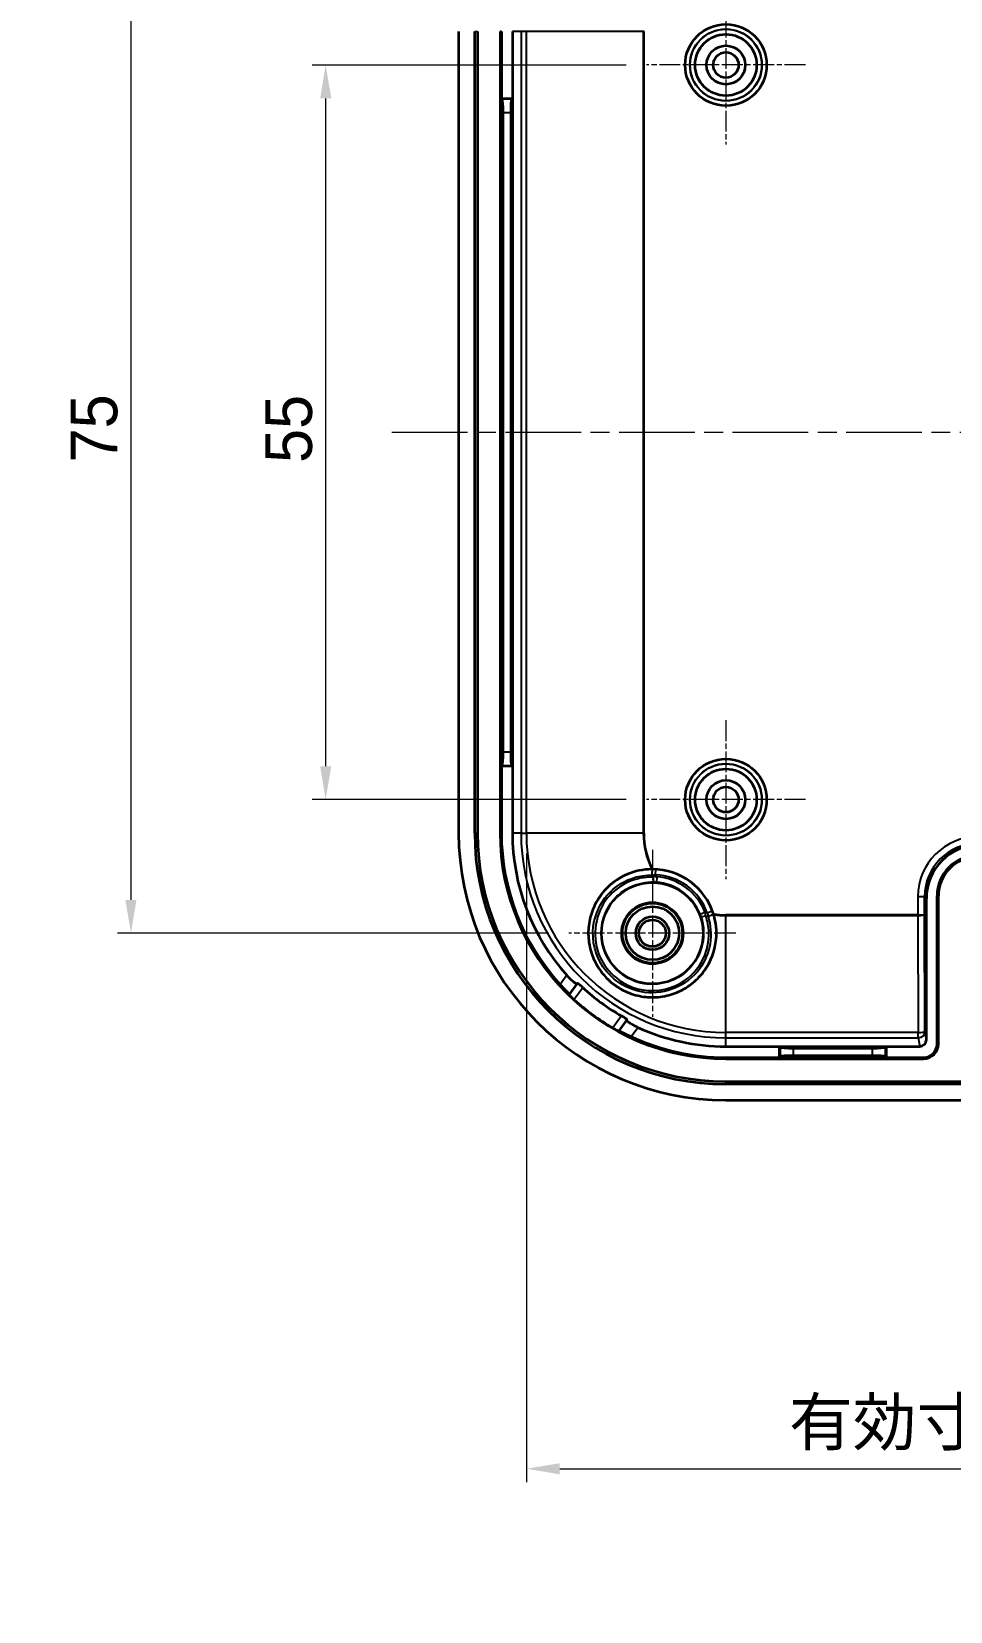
# Model space of a CAD drawing. Header units: millimetres. Extents: x -225 to 2542, y -269 to 293.
# Drawn here: x 1454.6 to 1523.4, y -10.8 to 107.4 of the extents above; entities that cross this region are included whole.
import ezdxf

# ---------------------------------------------------------------- set-up
doc = ezdxf.new("R2010")
doc.units = ezdxf.units.MM
doc.linetypes.add('CHAIN', pattern=[0.3543, 0.2362, -0.0295, 0.0591, -0.0295])
doc.layers.get('Defpoints').update_dxf_attribs({"lineweight": 25})
for name, color, linetype, lineweight in [('Center Mark (ISO)', 131, 'Continuous', 18), ('Centerline (ISO)', 131, 'Continuous', 18), ('Dimension (ISO)', 7, 'Continuous', 18), ('Visible (ISO)', 7, 'Continuous', 35), ('Visible Narrow (ISO)', 7, 'Continuous', 25)]:
    doc.layers.add(name, color=color, linetype=linetype, lineweight=lineweight)
doc.styles.add('Note Text (TK)', font='MS PGothic.ttf')
doc.dimstyles.new('Default - Method 1b (TK)', dxfattribs={"dimtxt": 2.5, "dimasz": 2.5, "dimexe": 1, "dimexo": 1.5, "dimgap": 1, "dimtad": 1, "dimtoh": 1, "dimrnd": 1e-08, "dimdsep": 46, "dimtxsty": 'Note Text (TK)', "dimcen": 0.09, "dimdle": 5, "dimclrd": 100, "dimclre": 100, "dimclrt": 7, "dimadec": 1, "dimazin": 1, "dimtfac": 1, "dimtmove": 0, "dimatfit": 3, "dimfxl": 1, "dimtolj": 1, "dimlwd": -1, "dimlwe": -1, "dimarcsym": 0})
doc.dimstyles.get("Standard").update_dxf_attribs({"dimtxt": 0.18, "dimasz": 0.18, "dimexe": 0.18, "dimexo": 0.0625, "dimgap": 0.09, "dimtad": 0, "dimtih": 1, "dimtoh": 1, "dimdec": 4, "dimzin": 0, "dimdsep": 46, "dimtxsty": 'Standard', "dimcen": 0.09, "dimadec": 0, "dimazin": 0, "dimtfac": 1, "dimtdec": 4, "dimtofl": 0, "dimtmove": 0, "dimatfit": 3, "dimfxl": 1, "dimtolj": 1, "dimtzin": 0, "dimarcsym": 0})
doc.dimstyles.new('Standard$0', dxfattribs={"dimtxt": 0.18, "dimasz": 0.18, "dimexe": 0.18, "dimexo": 0.0625, "dimgap": 0.09, "dimtad": 0, "dimtih": 1, "dimtoh": 1, "dimdec": 4, "dimzin": 0, "dimdsep": 46, "dimtxsty": 'Standard', "dimcen": 0.09, "dimadec": 0, "dimazin": 0, "dimtfac": 1, "dimtdec": 4, "dimtofl": 0, "dimtmove": 0, "dimatfit": 3, "dimfxl": 1, "dimtolj": 1, "dimtzin": 0, "dimarcsym": 0})

# ---------------------------------------------------------------- blocks, each defined once
blk = doc.blocks.new('*D55')
at = {"layer": 'Defpoints', "color": 0, "transparency": 16777216}
for p in [(1491.62, 47.43), (1581.48, 47.43), (1581.48, -0.16)]:
    blk.add_point(p, dxfattribs=at)
at = {"layer": 'Dimension (ISO)', "color": 100, "transparency": 16777216}
for p, q in [((1491.62, 45.93), (1491.62, -1.16)), ((1581.48, 45.93), (1581.48, -1.16)), ((1494.12, -0.16), (1578.98, -0.16))]:
    blk.add_line(p, q, dxfattribs=at)
for points in [[(1494.12, 0.25), (1494.12, -0.58), (1491.62, -0.16)], [(1578.98, 0.25), (1578.98, -0.58), (1581.48, -0.16)]]:
    blk.add_solid(points, dxfattribs=at)
at = {"layer": 'Dimension (ISO)', "color": 7, "transparency": 16777216, "insert": (1511.27, 3.14), "char_height": 3.5, "attachment_point": 4, "style": 'Note Text (TK)'}
blk.add_mtext('\\A1;有効寸法 / Max dim. 89', dxfattribs=at)
blk = doc.blocks.new('*D62')
at = {"layer": 'Defpoints', "color": 0, "transparency": 16777216}
for p in [(1500.6, 104.93), (1476.6, 49.93), (1500.6, 49.93)]:
    blk.add_point(p, dxfattribs=at)
at = {"layer": 'Dimension (ISO)', "color": 100, "transparency": 16777216}
for p, q in [((1499.1, 104.93), (1475.6, 104.93)), ((1476.6, 102.43), (1476.6, 52.43)), ((1499.1, 49.93), (1475.6, 49.93))]:
    blk.add_line(p, q, dxfattribs=at)
for points in [[(1476.19, 102.43), (1477.02, 102.43), (1476.6, 104.93)], [(1476.19, 52.43), (1477.02, 52.43), (1476.6, 49.93)]]:
    blk.add_solid(points, dxfattribs=at)
at = {"layer": 'Dimension (ISO)', "color": 7, "transparency": 16777216, "insert": (1473.85, 75.14), "char_height": 3.5, "attachment_point": 4, "rotation": 90, "style": 'Note Text (TK)'}
blk.add_mtext('\\A1;55', dxfattribs=at)
blk = doc.blocks.new('*D63')
at = {"layer": 'Defpoints', "color": 0, "transparency": 16777216}
for p in [(1494.8, 114.93), (1462.03, 39.93), (1494.8, 39.93)]:
    blk.add_point(p, dxfattribs=at)
at = {"layer": 'Dimension (ISO)', "color": 100, "transparency": 16777216}
for p, q in [((1493.3, 114.93), (1461.03, 114.93)), ((1462.03, 112.43), (1462.03, 42.43)), ((1493.3, 39.93), (1461.03, 39.93))]:
    blk.add_line(p, q, dxfattribs=at)
for points in [[(1461.61, 112.43), (1462.44, 112.43), (1462.03, 114.93)], [(1461.61, 42.43), (1462.44, 42.43), (1462.03, 39.93)]]:
    blk.add_solid(points, dxfattribs=at)
at = {"layer": 'Dimension (ISO)', "color": 7, "transparency": 16777216, "insert": (1459.28, 75.18), "char_height": 3.5, "attachment_point": 4, "rotation": 90, "style": 'Note Text (TK)'}
blk.add_mtext('\\A1;75', dxfattribs=at)
blk = doc.blocks.new('*D124')
at = {"color": 0, "linetype": 'ByBlock', "lineweight": -2, "transparency": 16777216}
for p, q in [((1850.51, 130.28), (1837.12, 121.49)), ((1852.31, 130.28), (1850.51, 130.28)), ((1225.57, 81.18), (1230.27, 81.18)), ((1230.09, 79.38), (1230.09, 78.42)), ((1230.09, 75.48), (1230.09, 76.44)), ((1225.57, 73.68), (1230.27, 73.68))]:
    blk.add_line(p, q, dxfattribs=at)
at = {"color": 0, "lineweight": -2, "transparency": 16777216}
for p, q in [((1832.69, 118.63), (1832.87, 118.63)), ((1832.78, 118.54), (1832.78, 118.72))]:
    blk.add_line(p, q, dxfattribs=at)
at = {"color": 0, "transparency": 16777216}
for points in [[(1836.96, 121.74), (1837.29, 121.24), (1835.62, 120.5)], [(1229.79, 79.38), (1230.39, 79.38), (1230.09, 81.18)], [(1229.79, 75.48), (1230.39, 75.48), (1230.09, 73.68)]]:
    blk.add_solid(points, dxfattribs=at)
at = {"layer": 'Defpoints', "color": 0, "transparency": 16777216}
for p in [(1835.62, 120.5), (1829.93, 116.77), (1225.51, 81.18), (1225.51, 73.68), (1230.09, 73.68)]:
    blk.add_point(p, dxfattribs=at)
at = {"color": 0, "transparency": 16777216, "char_height": 1.8, "attachment_point": 5}
for s, insert in [('\\A1;∅6.8000', (1857.35, 130.28)), ('\\A1;7.5000', (1230.09, 77.43))]:
    blk.add_mtext(s, dxfattribs=dict(at, insert=insert))
blk = doc.blocks.new('*D125')
at = {"color": 0, "linetype": 'ByBlock', "lineweight": -2, "transparency": 16777216}
for p, q in [((1851.36, 108.92), (1837.75, 104.8)), ((1853.16, 108.92), (1851.36, 108.92)), ((1200.51, 77.37), (1200.51, 70.74)), ((1218.01, 77.37), (1218.01, 70.74)), ((1202.31, 70.92), (1204.52, 70.92)), ((1216.21, 70.92), (1214, 70.92))]:
    blk.add_line(p, q, dxfattribs=at)
at = {"color": 0, "lineweight": -2, "transparency": 16777216}
for p, q in [((1832.69, 103.29), (1832.87, 103.29)), ((1832.78, 103.2), (1832.78, 103.38))]:
    blk.add_line(p, q, dxfattribs=at)
at = {"color": 0, "transparency": 16777216}
for points in [[(1837.67, 105.09), (1837.84, 104.52), (1836.03, 104.28)], [(1202.31, 71.22), (1202.31, 70.62), (1200.51, 70.92)], [(1216.21, 71.22), (1216.21, 70.62), (1218.01, 70.92)]]:
    blk.add_solid(points, dxfattribs=at)
at = {"layer": 'Defpoints', "color": 0, "transparency": 16777216}
for p in [(1836.03, 104.28), (1829.52, 102.31), (1200.51, 77.43), (1218.01, 77.43), (1200.51, 70.92)]:
    blk.add_point(p, dxfattribs=at)
at = {"color": 0, "transparency": 16777216, "char_height": 1.8, "attachment_point": 5}
for s, insert in [('\\A1;∅6.8000', (1858.2, 108.92)), ('\\A1;17.5000', (1209.26, 70.92))]:
    blk.add_mtext(s, dxfattribs=dict(at, insert=insert))

msp = doc.modelspace()

# ---------------------------------------------------------------- linework, layer by layer
at = {"layer": 'Center Mark (ISO)', "linetype": 'CHAIN', "ltscale": 6.611584}
for p, q in [((1506.55239, 110.88177), (1506.55239, 98.98177)), ((1512.50239, 104.93177), (1500.60239, 104.93177)), ((1506.55239, 55.88177), (1506.55239, 43.98177)), ((1512.50239, 49.93177), (1500.60239, 49.93177))]:
    msp.add_line(p, q, dxfattribs=at)
at = {"layer": 'Center Mark (ISO)', "linetype": 'CHAIN', "ltscale": 6.945024}
for p, q in [((1501.05239, 46.18184), (1501.05239, 33.6817)), ((1507.30246, 39.93177), (1494.80232, 39.93177))]:
    msp.add_line(p, q, dxfattribs=at)
at = {"layer": 'Centerline (ISO)', "linetype": 'CHAIN', "ltscale": 23.990969}
msp.add_line((1481.55239, 77.43177), (1591.55239, 77.43177), dxfattribs=at)
at = {"layer": 'Visible (ISO)'}
for p, q in [((1486.55239, 107.43177), (1486.55239, 47.43177)), ((1487.75239, 47.43177), (1487.75239, 107.43177)), ((1487.95518, 107.43177), (1487.95518, 47.43177)), ((1489.65112, 107.43177), (1489.65112, 47.43177)), ((1489.75239, 107.43177), (1489.75239, 102.43177)), ((1490.57701, 107.43177), (1490.57701, 102.43177)), ((1489.75239, 102.43177), (1490.57701, 102.43177)), ((1489.75239, 102.43177), (1489.80376, 102.3804)), ((1489.75239, 102.43177), (1489.75239, 52.43177)), ((1490.57701, 102.43177), (1490.52564, 102.3804)), ((1490.57701, 102.43177), (1490.57701, 52.43177)), ((1489.88363, 53.47934), (1489.88363, 101.38421)), ((1490.44578, 101.38421), (1490.44578, 53.47934)), ((1489.75239, 52.43177), (1489.80376, 52.48314)), ((1489.75239, 52.43177), (1489.75239, 47.43177)), ((1490.57701, 52.43177), (1489.75239, 52.43177)), ((1490.57701, 52.43177), (1490.52564, 52.48314)), ((1490.57701, 52.43177), (1490.57701, 47.43177)), ((1522.35239, 31.63177), (1522.35239, 42.73177)), ((1522.45366, 31.63177), (1522.45366, 42.73177)), ((1521.55239, 31.9585), (1521.55239, 42.53238)), ((1494.83545, 35.34344), (1495.41523, 36.13404)), ((1494.83545, 35.34344), (1494.82711, 35.33207)), ((1499.12469, 33.41377), (1498.54491, 32.62317)), ((1498.53658, 32.6118), (1498.54491, 32.62317)), ((1506.55239, 31.45639), (1510.55239, 31.45639)), ((1510.55239, 30.63177), (1510.55239, 31.45639)), ((1510.55239, 31.45639), (1518.55239, 31.45639)), ((1510.55239, 31.45639), (1510.60376, 31.40502)), ((1511.59996, 31.32516), (1517.50483, 31.32516)), ((1517.50483, 30.76301), (1511.59996, 30.76301)), ((1518.55239, 31.45639), (1518.50102, 31.40502)), ((1518.55239, 31.45639), (1521.05328, 31.45639)), ((1518.55239, 31.45639), (1518.55239, 30.63177)), ((1506.55239, 30.63177), (1510.55239, 30.63177)), ((1506.55239, 30.5305), (1521.35239, 30.5305)), ((1510.55239, 30.63177), (1510.60376, 30.68314)), ((1510.55239, 30.63177), (1518.55239, 30.63177)), ((1518.55239, 30.63177), (1518.50102, 30.68314)), ((1518.55239, 30.63177), (1521.35239, 30.63177)), ((1506.55239, 28.83456), (1566.55239, 28.83456)), ((1566.55239, 28.63177), (1506.55239, 28.63177)), ((1506.55239, 27.43177), (1566.55239, 27.43177))]:
    msp.add_line(p, q, dxfattribs=at)
for centre, radius in [((1506.55239, 104.93177), 3.05), ((1506.55239, 104.93177), 2.3), ((1506.55239, 104.93177), 1.45), ((1506.55239, 104.93177), 0.95), ((1506.55239, 49.93177), 3.05), ((1506.55239, 49.93177), 2.3), ((1506.55239, 49.93177), 1.45), ((1506.55239, 49.93177), 0.95), ((1501.05239, 39.93177), 3.8), ((1501.05239, 39.93177), 2.3), ((1501.05239, 39.93177), 2.25), ((1501.05239, 39.93177), 2), ((1501.05239, 39.93177), 1.25007), ((1501.05239, 39.93177), 1.0065)]:
    msp.add_circle(centre, radius, dxfattribs=at)
for centre, radius, start, end in [((1506.55239, 47.43177), 20, 180, 270), ((1506.55239, 47.43177), 18.8, 180, 270), ((1506.55239, 47.43177), 18.59721, 180, 270), ((1506.55239, 47.43177), 16.90127, 180, 270), ((1506.55239, 47.43177), 16.8, 180, 222.4179734), ((1506.55239, 47.43177), 15.97538, 180, 221.8248703), ((1525.35239, 42.73177), 3, 90, 180), ((1525.35239, 42.73177), 2.89873, 90, 180), ((1501.05239, 39.93177), 4.79058, 17.5913457, 89.9009788), ((1506.55239, 47.43177), 15.76427, 227.1897022, 240.3026223), ((1506.55239, 47.43177), 16.86635, 227.6198109, 239.8725137), ((1506.55239, 47.43177), 16.8, 245.0743511, 270), ((1506.55239, 47.43177), 15.97538, 245.6674542, 270), ((1521.35239, 31.63177), 1.10127, 270, 0), ((1521.35239, 31.63177), 1, 270, 0)]:
    msp.add_arc(centre, radius, start, end, dxfattribs=at)
for centre, major_axis, ratio, start_param, end_param in [((1489.79614, 101.38421), (0, -1), 0.087488664, 1.570796327, 3.054326191), ((1490.53327, 101.38421), (0, 1), 0.087488664, 0.087266463, 1.570796327), ((1489.79614, 53.47934), (0, -1), 0.087488664, 0.087266463, 1.570796327), ((1490.53327, 53.47934), (0, 1), 0.087488664, 1.570796327, 3.054326191), ((1525.553, 42.53116), (-2.82929, 2.82929), 0.99969546, 5.497939437, 7.068431177), ((1521.05232, 31.95947), (0.07809, -0.49706), 0.993734207, 6.128324006, 7.697193035), ((1511.59996, 31.41264), (-1, 0), 0.087488664, 0.087266463, 1.570796327), ((1511.59996, 30.67552), (1, 0), 0.087488664, 1.570796327, 3.054326191), ((1517.50483, 31.41264), (-1, 0), 0.087488664, 1.570796327, 3.054326191), ((1517.50483, 30.67552), (1, 0), 0.087488664, 0.087266463, 1.570796327)]:
    msp.add_ellipse(centre, major_axis=major_axis, ratio=ratio, start_param=start_param, end_param=end_param, dxfattribs=at)
for points, knots in [([(1500.99529, 44.72204), (1500.37076, 44.71518), (1499.75146, 44.5828), (1498.43946, 44.03319), (1497.73838, 43.49918), (1496.96836, 42.48086), (1496.75678, 42.10601), (1496.44121, 41.31859), (1496.33727, 40.90599), (1496.24131, 40.09786), (1496.24284, 39.66064), (1496.36888, 38.80287), (1496.49343, 38.38235), (1496.81292, 37.64877), (1497.0344, 37.27281), (1497.57409, 36.59751), (1497.89231, 36.29819), (1498.53669, 35.82564), (1498.91782, 35.61211), (1499.72411, 35.30036), (1500.14926, 35.20212), (1500.94494, 35.11791), (1501.38346, 35.12552), (1502.23944, 35.26313), (1502.6569, 35.39309), (1503.39882, 35.72752), (1503.7611, 35.95066), (1504.41726, 36.48833), (1504.71118, 36.80279), (1505.45095, 37.8433), (1505.74954, 38.67246), (1505.82441, 39.48934), (1505.87937, 40.08899), (1505.81949, 40.71945), (1505.63831, 41.31716)], [0.791995368, 0.791995368, 0.791995368, 0.791995368, 0.976220875, 0.976220875, 1.227185752, 1.227185752, 1.352668191, 1.352668191, 1.47815063, 1.47815063, 1.598889308, 1.598889308, 1.719627986, 1.719627986, 1.839490851, 1.839490851, 1.959353717, 1.959353717, 2.079216583, 2.079216583, 2.199079449, 2.199079449, 2.319818127, 2.319818127, 2.440556804, 2.440556804, 2.566039243, 2.566039243, 2.691521682, 2.691521682, 2.94248656, 2.94248656, 2.94248656, 3.126712067, 3.126712067, 3.126712067, 3.126712067]), ([(1501.06067, 44.72234), (1501.0552, 44.72235), (1501.04973, 44.72235), (1501.02781, 44.72232), (1501.01144, 44.72222), (1500.99529, 44.72204)], [-0.049503284304, -0.049503284304, -0.049503284304, -0.049503284304, -0.047868114294, -0.047868114294, -0.042949479016, -0.042949479016, -0.042949479016, -0.042949479016]), ([(1495.41523, 36.13404), (1495.41487, 36.13356), (1495.41448, 36.1331), (1495.41407, 36.13268), (1495.40426, 36.12273), (1495.37564, 36.12994), (1495.28274, 36.1839), (1495.2185, 36.23072), (1495.07723, 36.34734), (1494.991, 36.42487), (1494.81621, 36.59615), (1494.72817, 36.68863), (1494.64775, 36.77849)], [0.6099662718, 0.6099662718, 0.6099662718, 0.6099662718, 0.6115823208, 0.6115823208, 0.6115823208, 0.6495218274, 0.6495218274, 0.6874613341, 0.6874613341, 0.7257030057, 0.7257030057, 0.7615914827, 0.7615914827, 0.7615914827, 0.7615914827]), ([(1494.1499, 36.0996), (1494.15147, 36.09788), (1494.15304, 36.09616), (1494.24075, 36.00021), (1494.33319, 35.90016), (1494.50394, 35.71666), (1494.58218, 35.63317), (1494.70407, 35.50197), (1494.75628, 35.44507), (1494.82304, 35.36784), (1494.83804, 35.34696), (1494.83545, 35.34344)], [0.1513922137, 0.1513922137, 0.1513922137, 0.1513922137, 0.1520894601, 0.1520894601, 0.1903925811, 0.1903925811, 0.228695702, 0.228695702, 0.2663334281, 0.2663334281, 0.3034941747, 0.3034941747, 0.3034941747, 0.3034941747]), ([(1495.83942, 35.86698), (1495.79462, 35.90848), (1495.74642, 35.95189), (1495.65423, 36.03191), (1495.61044, 36.06821), (1495.53936, 36.12348), (1495.50738, 36.14613), (1495.46133, 36.17234), (1495.44724, 36.17588), (1495.44238, 36.17095), (1495.44217, 36.17074), (1495.44197, 36.17051), (1495.44179, 36.17026)], [-0.07473548481, -0.07473548481, -0.07473548481, -0.07473548481, -0.05649712781, -0.05649712781, -0.03762390892, -0.03762390892, -0.01881195446, -0.01881195446, 0, 0, 0, 0.0008104008, 0.0008104008, 0.0008104008, 0.0008104008]), ([(1494.82711, 35.33207), (1494.82583, 35.33028), (1494.83337, 35.31973), (1494.86731, 35.28104), (1494.89396, 35.25269), (1494.95661, 35.18874), (1494.99686, 35.14881), (1495.08634, 35.06279), (1495.13558, 35.01671), (1495.18276, 34.97364), (1495.18322, 34.97322), (1495.18368, 34.9728)], [0.15126561918, 0.15126561918, 0.15126561918, 0.15126561918, 0.16994346594, 0.16994346594, 0.188859606, 0.188859606, 0.20783593106, 0.20783593106, 0.22681225613, 0.22681225613, 0.22699973754, 0.22699973754, 0.22699973754, 0.22699973754]), ([(1499.15125, 33.45), (1499.15143, 33.45024), (1499.15159, 33.45049), (1499.15173, 33.45076), (1499.15497, 33.45688), (1499.14736, 33.46925), (1499.10852, 33.5053), (1499.07731, 33.52899), (1499.00322, 33.58016), (1498.95544, 33.61102), (1498.85141, 33.6749), (1498.79552, 33.70782), (1498.74248, 33.73807)], [-0.0008104008, -0.0008104008, -0.0008104008, -0.0008104008, 0, 0, 0, 0.01881195446, 0.01881195446, 0.03762390892, 0.03762390892, 0.05649712781, 0.05649712781, 0.07473548481, 0.07473548481, 0.07473548481, 0.07473548481]), ([(1499.97002, 32.87549), (1499.86015, 32.92518), (1499.74548, 32.98135), (1499.52958, 33.09657), (1499.42972, 33.15551), (1499.27603, 33.2552), (1499.21206, 33.30239), (1499.13268, 33.37478), (1499.1172, 33.39991), (1499.12374, 33.41225), (1499.12402, 33.41278), (1499.12433, 33.41328), (1499.12469, 33.41377)], [0.4615731589, 0.4615731589, 0.4615731589, 0.4615731589, 0.4974616359, 0.4974616359, 0.5357033075, 0.5357033075, 0.5736428142, 0.5736428142, 0.6115823208, 0.6115823208, 0.6115823208, 0.6131983698, 0.6131983698, 0.6131983698, 0.6131983698]), ([(1498.08674, 32.84389), (1498.08728, 32.84357), (1498.08782, 32.84326), (1498.14308, 32.81121), (1498.20183, 32.7781), (1498.31077, 32.71861), (1498.36095, 32.69223), (1498.44078, 32.65169), (1498.47582, 32.6348), (1498.52293, 32.61406), (1498.53526, 32.61003), (1498.53658, 32.6118)], [0.07533018488, 0.07533018488, 0.07533018488, 0.07533018488, 0.07551766629, 0.07551766629, 0.09449399135, 0.09449399135, 0.11347031642, 0.11347031642, 0.13238645648, 0.13238645648, 0.15106430324, 0.15106430324, 0.15106430324, 0.15106430324]), ([(1498.54491, 32.62317), (1498.5475, 32.62669), (1498.57191, 32.61866), (1498.66565, 32.5782), (1498.73561, 32.54551), (1498.89737, 32.46869), (1499.00052, 32.41917), (1499.22686, 32.31147), (1499.35007, 32.25337), (1499.46795, 32.19856), (1499.47006, 32.19758), (1499.47217, 32.1966)], [0.3055549665, 0.3055549665, 0.3055549665, 0.3055549665, 0.3427157131, 0.3427157131, 0.3803534392, 0.3803534392, 0.4186565601, 0.4186565601, 0.456959681, 0.456959681, 0.4576569275, 0.4576569275, 0.4576569275, 0.4576569275])]:
    msp.add_open_spline(points, degree=3, knots=knots, dxfattribs=at)
msp.add_open_spline([(1505.63831, 41.31716), (1505.63205, 41.33779), (1505.62557, 41.35871), (1505.61894, 41.37961)], degree=3, dxfattribs=at)
for points, weights in [([(1495.41523, 36.13404), (1495.42853, 36.15218), (1495.44179, 36.17027)], [1.00001127241, 1.0000110377, 1.00000879257]), ([(1499.15126, 33.44999), (1499.13799, 33.43191), (1499.12469, 33.41377)], [1.00000879175, 1.00001103667, 1.00001127136])]:
    msp.add_rational_spline(points, weights, degree=2, dxfattribs=at)
at = {"layer": 'Visible Narrow (ISO)'}
for p, q in [((1487.75239, 107.43177), (1487.95518, 107.43177)), ((1489.75239, 107.43177), (1489.65112, 107.43177)), ((1491.2225, 107.43177), (1490.57701, 107.43177)), ((1491.62138, 107.43177), (1491.2225, 107.43177)), ((1491.2225, 107.43177), (1491.2225, 47.43177)), ((1500.36983, 107.43177), (1491.62138, 107.43177)), ((1491.62138, 47.43177), (1491.62138, 107.43177)), ((1500.42867, 107.43177), (1500.36983, 107.43177)), ((1500.36983, 107.43177), (1500.36983, 47.43177)), ((1500.42867, 47.43177), (1500.42867, 107.43177)), ((1490.52564, 102.3804), (1489.80376, 102.3804)), ((1489.88363, 101.38421), (1490.44578, 101.38421)), ((1490.44578, 53.47934), (1489.88363, 53.47934)), ((1489.80376, 52.48314), (1490.52564, 52.48314)), ((1487.75239, 47.43177), (1487.95518, 47.43177)), ((1489.75239, 47.43177), (1489.65112, 47.43177)), ((1491.2225, 47.43177), (1490.57701, 47.43177)), ((1491.2225, 47.43177), (1491.62138, 47.43177)), ((1500.36983, 47.43177), (1491.62138, 47.43177)), ((1500.36983, 47.43177), (1500.42867, 47.43177)), ((1501.28226, 44.31318), (1501.30321, 44.71262)), ((1501.37718, 44.15806), (1501.34653, 43.75925)), ((1520.92141, 42.66345), (1520.92141, 41.30805)), ((1521.42133, 42.66345), (1520.92141, 42.66345)), ((1521.42133, 41.32785), (1521.42133, 42.66345)), ((1521.42133, 42.66345), (1521.55239, 42.53238)), ((1522.35239, 42.73177), (1522.45366, 42.73177)), ((1504.61446, 41.36276), (1504.98563, 41.51187)), ((1505.1621, 41.46796), (1505.53677, 41.60801)), ((1520.92134, 41.30805), (1506.55239, 41.30805)), ((1506.55239, 41.24921), (1506.55239, 41.30805)), ((1506.55239, 32.50076), (1506.55239, 41.24921)), ((1506.55239, 41.24921), (1520.92134, 41.24921)), ((1520.92141, 41.30805), (1520.92134, 41.30805)), ((1520.92134, 41.30805), (1520.92134, 41.24921)), ((1520.92134, 41.24921), (1520.95188, 32.50076)), ((1520.92141, 41.30805), (1520.92151, 41.24921)), ((1521.4518, 32.59882), (1521.42133, 41.32785)), ((1494.64775, 36.77849), (1494.1499, 36.0996)), ((1495.18368, 34.9728), (1495.83942, 35.86698)), ((1498.74248, 33.73807), (1498.08674, 32.84389)), ((1499.47217, 32.1966), (1499.97002, 32.87549)), ((1506.55239, 32.10188), (1506.55239, 32.50076)), ((1520.95188, 32.50076), (1506.55239, 32.50076)), ((1506.55239, 31.45639), (1506.55239, 32.10188)), ((1506.55239, 32.10188), (1520.95188, 32.10188)), ((1520.95188, 32.10188), (1520.95188, 32.50076)), ((1520.95188, 32.10188), (1521.05328, 31.45639)), ((1521.55239, 31.9585), (1521.4518, 32.59882)), ((1510.60376, 31.40502), (1510.60376, 30.68314)), ((1511.59996, 30.76301), (1511.59996, 31.32516)), ((1517.50483, 31.32516), (1517.50483, 30.76301)), ((1518.50102, 30.68314), (1518.50102, 31.40502)), ((1522.35239, 31.63177), (1522.45366, 31.63177)), ((1506.55239, 30.63177), (1506.55239, 30.5305)), ((1521.35239, 30.63177), (1521.35239, 30.5305)), ((1506.55239, 28.63177), (1506.55239, 28.83456))]:
    msp.add_line(p, q, dxfattribs=at)
for centre, radius in [((1506.55239, 104.93177), 3.0492), ((1506.55239, 104.93177), 2.69921), ((1506.55239, 104.93177), 2.67435), ((1506.55239, 104.93177), 2.32436), ((1506.55239, 49.93177), 3.0492), ((1506.55239, 49.93177), 2.69921), ((1506.55239, 49.93177), 2.67435), ((1506.55239, 49.93177), 2.32436)]:
    msp.add_circle(centre, radius, dxfattribs=at)
for centre, radius, start, end in [((1506.55239, 47.43177), 15.32989, 180, 270), ((1506.55239, 47.43177), 14.93101, 180, 270), ((1506.55239, 47.43177), 6.18256, 180, 205.9946228), ((1506.55239, 47.43177), 6.12373, 180, 206.2601962), ((1506.55239, 47.43177), 6.37868, 209.6061676, 211.1903182), ((1506.55239, 47.43177), 6.12373, 210.614864, 212.3164046), ((1501.05239, 39.93177), 4.38743, 20.4954686, 86.9968559), ((1501.05239, 39.93177), 4.78742, 20.4954686, 86.9968559), ((1501.05239, 39.93177), 4.23875, 21.8867989, 85.6055257), ((1501.05239, 39.93177), 3.83876, 21.8867989, 85.6055257), ((1506.55239, 47.43177), 6.12373, 255.1759199, 256.8774605), ((1506.55239, 47.43177), 6.37868, 256.3020063, 257.8861569), ((1506.55239, 47.43177), 6.12373, 261.2321283, 270), ((1506.55239, 47.43177), 6.18256, 261.4977017, 270)]:
    msp.add_arc(centre, radius, start, end, dxfattribs=at)
for centre, major_axis, ratio, start_param, end_param in [((1525.42209, 42.66208), (-3.18295, 3.18295), 0.99969546, 5.497939437, 7.068431177), ((1525.42209, 42.66208), (-2.8295, 2.8295), 0.999619365, 5.497939437, 7.068431177), ((1501.07471, 44.31924), (0.0024, 0.39999), 0.170748144, 0.005314027, 1.668862021), ((1501.16285, 44.16899), (-0.01007, -0.39987), 0.16608896, 4.818344045, 6.277875571), ((1505.06047, 41.31074), (-0.37835, -0.1298), 0.16608896, 0.005309737, 1.464841263), ((1505.23026, 41.27183), (0.38078, 0.12252), 0.170748144, 4.614323287, 6.277871281), ((1520.91791, 42.32785), (0.00377, -1.07864), 0.463544809, 6.282500667, 6.282839632), ((1520.92141, 41.32785), (-0.5, -0.00035), 0.039607669, 1.570768901, 3.124111935), ((1520.92141, 41.32785), (0.5, 0.00139), 0.157276603, 4.712154797, 6.265497831), ((1520.95188, 32.59882), (0.5, 0.00175), 0.196114986, 4.711704341, 6.265386339), ((1520.95188, 32.59882), (0.49394, 0.0776), 0.993734207, 4.557527679, 6.126396709)]:
    msp.add_ellipse(centre, major_axis=major_axis, ratio=ratio, start_param=start_param, end_param=end_param, dxfattribs=at)
for points, knots in [([(1501.07675, 44.71923), (1500.60034, 44.72204), (1500.11873, 44.65238), (1498.93159, 44.29346), (1498.25286, 43.89246), (1497.05381, 42.72576), (1496.58001, 41.88857), (1496.11076, 39.80715), (1496.30701, 38.53656), (1497.67145, 36.22841), (1499.0234, 35.34755), (1502.16281, 34.96747), (1503.91219, 35.73416), (1505.80823, 38.30934), (1506.0724, 39.96005), (1505.61114, 41.394)], [0, 0, 0, 0, 0.132934605, 0.132934605, 0.345629972, 0.345629972, 0.601127572, 0.601127572, 0.932669476, 0.932669476, 1.332765754, 1.332765754, 1.798246641, 1.798246641, 2.218556872, 2.218556872, 2.218556872, 2.218556872]), ([(1505.2138, 41.19513), (1505.64501, 39.87922), (1505.40062, 38.36697), (1503.65365, 36.00845), (1502.04234, 35.30781), (1499.1505, 35.66337), (1497.90479, 36.47534), (1496.64423, 38.6005), (1496.46065, 39.76978), (1496.88587, 41.68495), (1497.3186, 42.45518), (1498.41595, 43.52769), (1499.03769, 43.89588), (1500.12652, 44.22304), (1500.56857, 44.28546), (1501.00651, 44.28048)], [-2.218556872, -2.218556872, -2.218556872, -2.218556872, -1.798246641, -1.798246641, -1.332765754, -1.332765754, -0.932669476, -0.932669476, -0.601127572, -0.601127572, -0.345629972, -0.345629972, -0.132934605, -0.132934605, 0, 0, 0, 0]), ([(1501.09574, 44.12837), (1499.81216, 44.16793), (1498.5362, 43.58666), (1496.7885, 41.45828), (1496.50728, 39.79599), (1497.50057, 37.14486), (1498.61528, 36.12461), (1501.01688, 35.48302), (1502.20208, 35.64415), (1503.90322, 36.62899), (1504.50088, 37.28038), (1505.15282, 38.63865), (1505.29691, 39.31876), (1505.26018, 40.41311), (1505.18116, 40.83592), (1505.0419, 41.23452)], [-2.157357564, -2.157357564, -2.157357564, -2.157357564, -1.76808822, -1.76808822, -1.323124283, -1.323124283, -0.921045069, -0.921045069, -0.587822113, -0.587822113, -0.332762599, -0.332762599, -0.127985615, -0.127985615, 0, 0, 0, 0]), ([(1504.68224, 41.18061), (1504.80584, 40.82022), (1504.87585, 40.43755), (1504.90694, 39.44686), (1504.77689, 38.8309), (1504.18933, 37.60045), (1503.651, 37.01006), (1502.11833, 36.11605), (1501.0503, 35.96815), (1498.88682, 36.54286), (1497.8833, 37.46205), (1496.9935, 39.8523), (1497.25179, 41.35153), (1498.8377, 43.27268), (1499.994, 43.7982), (1501.15243, 43.76914)], [0, 0, 0, 0, 0.127985615, 0.127985615, 0.332762599, 0.332762599, 0.587822113, 0.587822113, 0.921045069, 0.921045069, 1.323124283, 1.323124283, 1.76808822, 1.76808822, 2.157357564, 2.157357564, 2.157357564, 2.157357564]), ([(1501.00651, 44.28048), (1501.02253, 44.28262), (1501.03859, 44.28473), (1501.07305, 44.28915), (1501.09145, 44.29146), (1501.12138, 44.29512), (1501.1329, 44.29651), (1501.15017, 44.29856), (1501.15592, 44.29924), (1501.17089, 44.30098), (1501.1801, 44.30204), (1501.20403, 44.30476), (1501.21874, 44.3064), (1501.24974, 44.30977), (1501.26602, 44.3115), (1501.28226, 44.31318)], [0, 0, 0, 0, 0.00364641812, 0.00364641812, 0.00781375312, 0.00781375312, 0.01041833749, 0.01041833749, 0.01172062968, 0.01172062968, 0.01380429718, 0.01380429718, 0.01713816517, 0.01713816517, 0.02083667498, 0.02083667498, 0.02083667498, 0.02083667498]), ([(1501.30321, 44.71262), (1501.28978, 44.71333), (1501.27633, 44.71398), (1501.25076, 44.7151), (1501.23863, 44.71559), (1501.21893, 44.71632), (1501.21136, 44.71658), (1501.19906, 44.71697), (1501.19433, 44.71711), (1501.18014, 44.71753), (1501.1707, 44.71777), (1501.14616, 44.71834), (1501.13109, 44.71862), (1501.10293, 44.71902), (1501.08981, 44.71915), (1501.07675, 44.71923)], [-0.02083667498, -0.02083667498, -0.02083667498, -0.02083667498, -0.01713816517, -0.01713816517, -0.01380429718, -0.01380429718, -0.01172062968, -0.01172062968, -0.01041833749, -0.01041833749, -0.00781375312, -0.00781375312, -0.00364641812, -0.00364641812, 0, 0, 0, 0]), ([(1501.37718, 44.15806), (1501.36553, 44.15704), (1501.35386, 44.15599), (1501.32348, 44.15319), (1501.30474, 44.1514), (1501.25593, 44.14655), (1501.22583, 44.14339), (1501.16236, 44.13636), (1501.12899, 44.13246), (1501.09574, 44.12837)], [0, 0, 0, 0, 0.00269147116, 0.00269147116, 0.00699782502, 0.00699782502, 0.01388799119, 0.01388799119, 0.02153176929, 0.02153176929, 0.02153176929, 0.02153176929]), ([(1501.15243, 43.76914), (1501.17517, 43.76856), (1501.19807, 43.76778), (1501.24173, 43.76589), (1501.26249, 43.76482), (1501.29625, 43.76279), (1501.30923, 43.76195), (1501.33032, 43.76046), (1501.33843, 43.75987), (1501.34653, 43.75925)], [-0.02153176929, -0.02153176929, -0.02153176929, -0.02153176929, -0.01388799119, -0.01388799119, -0.00699782502, -0.00699782502, -0.00269147116, -0.00269147116, 0, 0, 0, 0]), ([(1505.0419, 41.23452), (1505.03581, 41.26746), (1505.0295, 41.30046), (1505.01712, 41.36311), (1505.01109, 41.39277), (1505.00104, 41.44077), (1504.99712, 41.45919), (1504.99066, 41.48901), (1504.98815, 41.50045), (1504.98563, 41.51187)], [0, 0, 0, 0, 0.0076437781, 0.0076437781, 0.01453394427, 0.01453394427, 0.01884029813, 0.01884029813, 0.02153176929, 0.02153176929, 0.02153176929, 0.02153176929]), ([(1505.1621, 41.46796), (1505.16441, 41.4567), (1505.1667, 41.44541), (1505.17262, 41.41601), (1505.17621, 41.39786), (1505.18543, 41.35059), (1505.19097, 41.32141), (1505.20236, 41.25984), (1505.20817, 41.22744), (1505.2138, 41.19513)], [0, 0, 0, 0, 0.00260458437, 0.00260458437, 0.00677191937, 0.00677191937, 0.01343965536, 0.01343965536, 0.02083667498, 0.02083667498, 0.02083667498, 0.02083667498]), ([(1505.61114, 41.394), (1505.60302, 41.41924), (1505.59465, 41.44458), (1505.57825, 41.49282), (1505.57028, 41.51571), (1505.55704, 41.55284), (1505.55188, 41.56711), (1505.54338, 41.59025), (1505.54009, 41.59914), (1505.53677, 41.60801)], [-0.02083667498, -0.02083667498, -0.02083667498, -0.02083667498, -0.01343965536, -0.01343965536, -0.00677191937, -0.00677191937, -0.00260458437, -0.00260458437, 0, 0, 0, 0]), ([(1504.61446, 41.36276), (1504.61749, 41.35522), (1504.6205, 41.34767), (1504.62825, 41.328), (1504.63296, 41.31587), (1504.64504, 41.28429), (1504.6523, 41.26481), (1504.66723, 41.22373), (1504.67486, 41.20213), (1504.68224, 41.18061)], [-0.02153176929, -0.02153176929, -0.02153176929, -0.02153176929, -0.01884029813, -0.01884029813, -0.01453394427, -0.01453394427, -0.0076437781, -0.0076437781, 0, 0, 0, 0])]:
    msp.add_open_spline(points, degree=3, knots=knots, dxfattribs=at)

# ---------------------------------------------------------------- dimensions: what is measured, and where the dimension line sits
dim = msp.add_linear_dim(base=(1230.092, 73.68177), p1=(1225.5106, 81.18177), p2=(1225.5106, 73.68177), angle=90, dimstyle='Standard$0', override={"dimtxt": 1.8, "dimasz": 1.8, "dimarcsym": 1})
dim.commit()
dim.dimension.update_dxf_attribs({"geometry": '*D124', "text_midpoint": (1230.092, 77.43177)})
for p1, p2, picture, middle in [((1829.93422, 116.76926), (1835.61898, 120.50068), '*D124', (1857.35347, 130.27728)), ((1829.52259, 102.30938), (1836.03062, 104.28056), '*D125', (1858.20307, 108.92452))]:
    dim = msp.add_diameter_dim_2p(p1=p1, p2=p2, dimstyle='Standard', override={"dimtxt": 1.8, "dimasz": 1.8, "dimarcsym": 1})
    dim.commit()
    dim.dimension.update_dxf_attribs({"geometry": picture, "text_midpoint": middle, "dimtype": 163})
dim = msp.add_linear_dim(base=(1200.5106, 70.91669), p1=(1218.0106, 77.43177), p2=(1200.5106, 77.43177), dimstyle='Standard$0', override={"dimtxt": 1.8, "dimasz": 1.8, "dimarcsym": 1})
dim.commit()
dim.dimension.update_dxf_attribs({"geometry": '*D125', "text_midpoint": (1209.2606, 70.91669)})
at = {"layer": 'Dimension (ISO)', "color": 100}
for base, p1, p2, picture, middle in [((1462.02527, 39.93177), (1494.80232, 114.93177), (1494.80232, 39.93177), '*D63', (1462.02527, 77.43177)), ((1476.60239, 49.93177), (1500.60239, 104.93177), (1500.60239, 49.93177), '*D62', (1476.60239, 77.43177))]:
    dim = msp.add_linear_dim(base=base, p1=p1, p2=p2, angle=90, dimstyle='Default - Method 1b (TK)', override={"dimtxt": 3.5, "dimtoh": 0, "dimdec": 2, "dimtp": 0, "dimtm": 0, "dimtdec": 2, "dimtofl": 0, "dimatfit": 1}, dxfattribs=at)
    dim.commit()
    dim.dimension.update_dxf_attribs({"geometry": picture, "text_midpoint": middle, "dimtype": 160})
dim = msp.add_linear_dim(base=(1581.48341, -0.16232), p1=(1491.62138, 47.43177), p2=(1581.48341, 47.43177), angle=180, text='有効寸法 / Max dim. <>', dimstyle='Default - Method 1b (TK)', override={"dimtxt": 3.5, "dimtoh": 0, "dimdec": 0, "dimlfac": 0.992722, "dimpost": '', "dimtofl": 0, "dimatfit": 1}, dxfattribs=at)
dim.commit()
dim.dimension.update_dxf_attribs({"geometry": '*D55', "text_midpoint": (1536.55239, -0.16232), "dimtype": 160})

doc.saveas('drawing.dxf')
